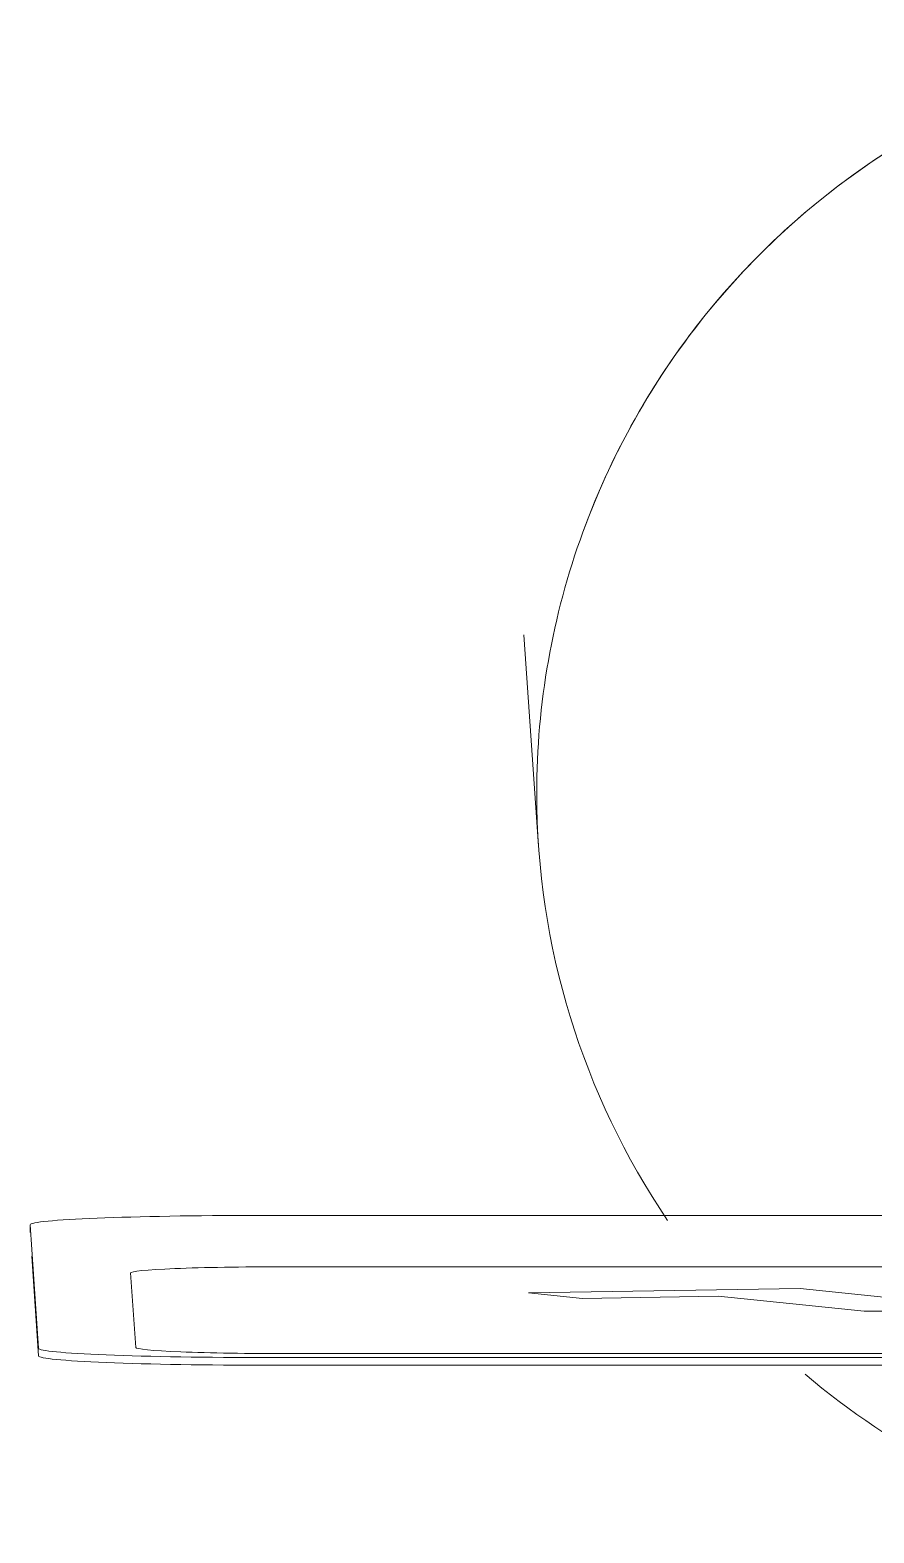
# Model space of a CAD drawing. Header units: metres. Extents: x -55 to 260, y -121 to 64.
# Drawn here: x 2.3689 to 2.4793, y 19.6196 to 19.8163 of the extents above; entities that cross this region are included whole.
import ezdxf

# ---------------------------------------------------------------- set-up
doc = ezdxf.new("R2010")
doc.units = ezdxf.units.M
doc.layers.add('0-1', color=7, linetype='Continuous', lineweight=5)
doc.layers.add('45ESTAC-1', color=253, linetype='Continuous', lineweight=5)

# ---------------------------------------------------------------- blocks, each defined once
blk = doc.blocks.new('Sign - SpeedLimit_Handicap - Handicap-5468633-A1 _ A700')
at = {"layer": '45ESTAC-1'}
for p, q in [((2.43346, 19.73716), (2.43538, 19.70948)), ((2.36885, 19.65992), (2.36885, 19.65892)), ((2.36885, 19.65992), (2.36997, 19.64375)), ((2.64356, 19.66114), (2.39877, 19.66114)), ((2.36997, 19.64275), (2.36907, 19.6558)), ((2.38267, 19.64386), (2.38199, 19.65361)), ((2.40193, 19.65443), (2.64133, 19.65443)), ((2.46961, 19.65157), (2.43408, 19.651)), ((2.49098, 19.64937), (2.46961, 19.65157)), ((2.43408, 19.651), (2.44113, 19.65028)), ((2.44113, 19.65028), (2.45889, 19.65056)), ((2.45889, 19.65056), (2.47796, 19.6486)), ((2.47796, 19.6486), (2.54928, 19.6486)), ((2.40006, 19.64253), (2.64486, 19.64253)), ((2.64212, 19.64305), (2.40272, 19.64305)), ((2.64486, 19.64153), (2.40006, 19.64153))]:
    blk.add_line(p, q, dxfattribs=at)
for centre, major_axis, ratio, start_param, end_param in [((2.53514, 19.71641), (0.09976, 0.00693), 0.999167, 0.279657, 2.723118), ((2.53514, 19.71641), (0.09976, 0.00693), 0.999167, 2.723118, 3.072183), ((2.53514, 19.71641), (0.09976, 0.00693), 0.999167, 3.072183, 3.666254), ((2.39885, 19.65992), (-0.03, 0), 0.040709, 4.715221, 6.283185), ((2.40199, 19.65361), (-0.02, 0), 0.040709, 4.715221, 6.286018), ((2.39997, 19.64375), (-0.03, 0), 0.040709, 0.002832, 1.573629), ((2.40267, 19.64386), (-0.02, 0), 0.040709, 0.002832, 1.573629), ((2.39997, 19.64275), (-0.03, 0), 0.040709, 0.002832, 1.573629), ((2.53514, 19.71641), (0.09976, 0.00693), 0.999167, 3.93702, 4.393906)]:
    blk.add_ellipse(centre, major_axis=major_axis, ratio=ratio, start_param=start_param, end_param=end_param, dxfattribs=at)
blk = doc.blocks.new('22011_AR_rvt-1-A1 _ A700')
at = {"layer": '45ESTAC-1'}
blk.add_blockref('Sign - SpeedLimit_Handicap - Handicap-5468633-A1 _ A700', (0, 0), dxfattribs=at)
blk = doc.blocks.new('Sign - SpeedLimit_Handicap - Handicap-V655-A1 _ A700')
at = {"layer": '45ESTAC-1'}
for p, q in [((2.43346, 19.73716), (2.43538, 19.70948)), ((2.36885, 19.65992), (2.36885, 19.65892)), ((2.36885, 19.65992), (2.36997, 19.64375)), ((2.64356, 19.66114), (2.39877, 19.66114)), ((2.36997, 19.64275), (2.36907, 19.6558)), ((2.38267, 19.64386), (2.38199, 19.65361)), ((2.40193, 19.65443), (2.64133, 19.65443)), ((2.46961, 19.65157), (2.43408, 19.651)), ((2.49098, 19.64937), (2.46961, 19.65157)), ((2.43408, 19.651), (2.44113, 19.65028)), ((2.44113, 19.65028), (2.45889, 19.65056)), ((2.45889, 19.65056), (2.47796, 19.6486)), ((2.47796, 19.6486), (2.54928, 19.6486)), ((2.40006, 19.64253), (2.64486, 19.64253)), ((2.64212, 19.64305), (2.40272, 19.64305)), ((2.54246, 19.64153), (2.40006, 19.64153))]:
    blk.add_line(p, q, dxfattribs=at)
for centre, major_axis, ratio, start_param, end_param in [((2.53514, 19.71641), (0.09976, 0.00693), 0.999167, 0.628722, 2.374052), ((2.53514, 19.71641), (0.09976, 0.00693), 0.999167, 2.374052, 2.723118), ((2.53514, 19.71641), (0.09976, 0.00693), 0.999167, 2.723118, 3.072183), ((2.53514, 19.71641), (0.09976, 0.00693), 0.999167, 3.072183, 3.666254), ((2.39885, 19.65992), (-0.03, 0), 0.040709, 4.715221, 6.283185), ((2.40199, 19.65361), (-0.02, 0), 0.040709, 4.715221, 6.286018), ((2.39997, 19.64375), (-0.03, 0), 0.040709, 0.002832, 1.573629), ((2.40267, 19.64386), (-0.02, 0), 0.040709, 0.002832, 1.573629), ((2.39997, 19.64275), (-0.03, 0), 0.040709, 0.002832, 1.573629), ((2.53514, 19.71641), (0.09976, 0.00693), 0.999167, 3.93702, 4.393906)]:
    blk.add_ellipse(centre, major_axis=major_axis, ratio=ratio, start_param=start_param, end_param=end_param, dxfattribs=at)
blk = doc.blocks.new('22011_AR_rvt-2-A1 _ A700')
at = {"layer": '45ESTAC-1'}
blk.add_blockref('Sign - SpeedLimit_Handicap - Handicap-V655-A1 _ A700', (0, 0), dxfattribs=at)

msp = doc.modelspace()

# ---------------------------------------------------------------- block references
at = {"layer": '0-1'}
for name in ['22011_AR_rvt-2-A1 _ A700', '22011_AR_rvt-1-A1 _ A700']:
    msp.add_blockref(name, (0, 0), dxfattribs=at)

doc.saveas('drawing.dxf')
